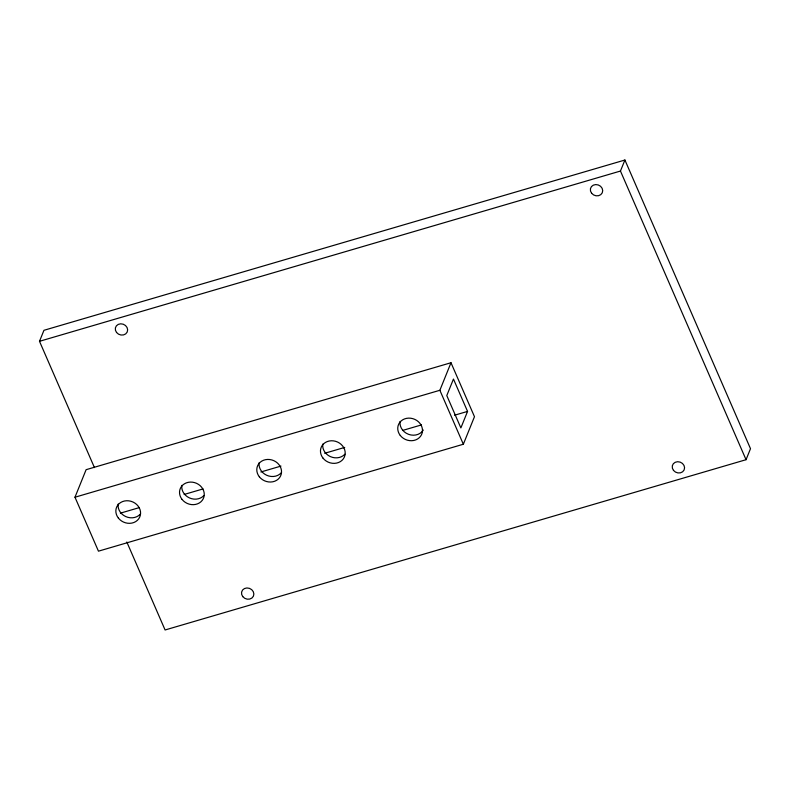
<?xml version="1.0" encoding="UTF-8"?>
<svg xmlns="http://www.w3.org/2000/svg" width="790" height="790" viewBox="0 0 790 790"><rect width="100%" height="100%" fill="white"/><g stroke="black" fill="none" stroke-linecap="round" stroke-linejoin="round"><path stroke-width="1.19" d="M94.445 467.601L39.5 341.31L43.954 330.299L624.91 160.024L750.5 448.69L746.046 459.701L165.09 629.976L126.825 542.019M74.981 497.226L86.11 469.685L450.991 362.738L474.474 416.695L463.345 444.237L98.454 551.173L74.981 497.226L439.872 390.28L450.991 362.738M467.552 411.412L460.876 427.933L446.785 395.563L453.46 379.042L467.552 411.412L454.556 415.214M746.046 459.701L620.456 171.045L624.91 160.024M39.5 341.31L620.456 171.045M120.376 513.164L139.267 507.624M184.139 494.471L203.04 488.931M260.897 471.976L280.973 466.09M324.66 453.292L344.736 447.407M402.604 430.441L421.495 424.911M439.872 390.28L463.345 444.237M344.855 454.22A12.571 11.08 22 0 1 330.289 456.561A12.571 11.08 22 0 1 322.804 444.069M281.181 472.884A12.571 11.08 22 0 1 266.615 475.225A12.571 11.08 22 0 1 259.13 462.733M423.292 430.017A12.571 11.08 22 0 1 408.578 434.332A12.571 11.08 22 0 1 400.076 421.416M140.235 514.201A12.571 11.08 22 0 1 125.669 516.532A12.571 11.08 22 0 1 118.184 504.04M203.909 495.537A12.571 11.08 22 0 1 189.343 497.868A12.571 11.08 22 0 1 181.858 485.376M591.611 193.244A6.29 5.54 22 0 0 602.237 192.849A6.29 5.54 22 0 0 595.749 184.574A6.29 5.54 22 0 0 591.611 193.244M116.545 332.472A6.29 5.54 22 0 0 127.17 332.086A6.29 5.54 22 0 0 120.682 323.811A6.29 5.54 22 0 0 116.545 332.472M673.475 470.376A6.29 5.54 22 0 0 684.101 469.991A6.29 5.54 22 0 0 677.603 461.716A6.29 5.54 22 0 0 673.475 470.376M242.767 596.618A6.29 5.54 22 0 0 253.393 596.223A6.29 5.54 22 0 0 246.895 587.957A6.29 5.54 22 0 0 242.767 596.618M259.318 476.765A12.571 11.08 22 0 0 280.578 475.985A12.571 11.08 22 0 0 267.593 459.434A12.571 11.08 22 0 0 259.318 476.765M322.991 458.101A12.571 11.08 22 0 0 344.252 457.321A12.571 11.08 22 0 0 331.267 440.771A12.571 11.08 22 0 0 322.991 458.101M400.263 435.448A12.571 11.08 22 0 0 421.524 434.678A12.571 11.08 22 0 0 408.539 418.127A12.571 11.08 22 0 0 400.263 435.448M118.372 518.072A12.571 11.08 22 0 0 139.633 517.292A12.571 11.08 22 0 0 126.647 500.742A12.571 11.08 22 0 0 118.372 518.072M182.046 499.408A12.571 11.08 22 0 0 203.306 498.628A12.571 11.08 22 0 0 190.321 482.088A12.571 11.08 22 0 0 182.046 499.408"/></g></svg>
